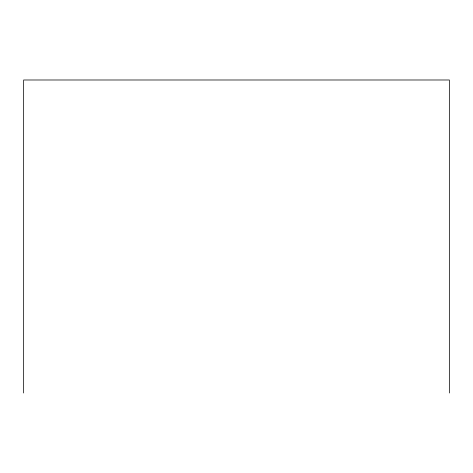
<?xml version="1.0" encoding="UTF-8"?>
<svg xmlns="http://www.w3.org/2000/svg" width="473" height="473" viewBox="0 0 473 473"><rect width="100%" height="100%" fill="white"/><g stroke="black" fill="none" stroke-linecap="round" stroke-linejoin="round"><path stroke-width="0.71" d="M449.35 393.01L449.35 79.99L23.65 79.99L23.65 393.01"/></g></svg>
